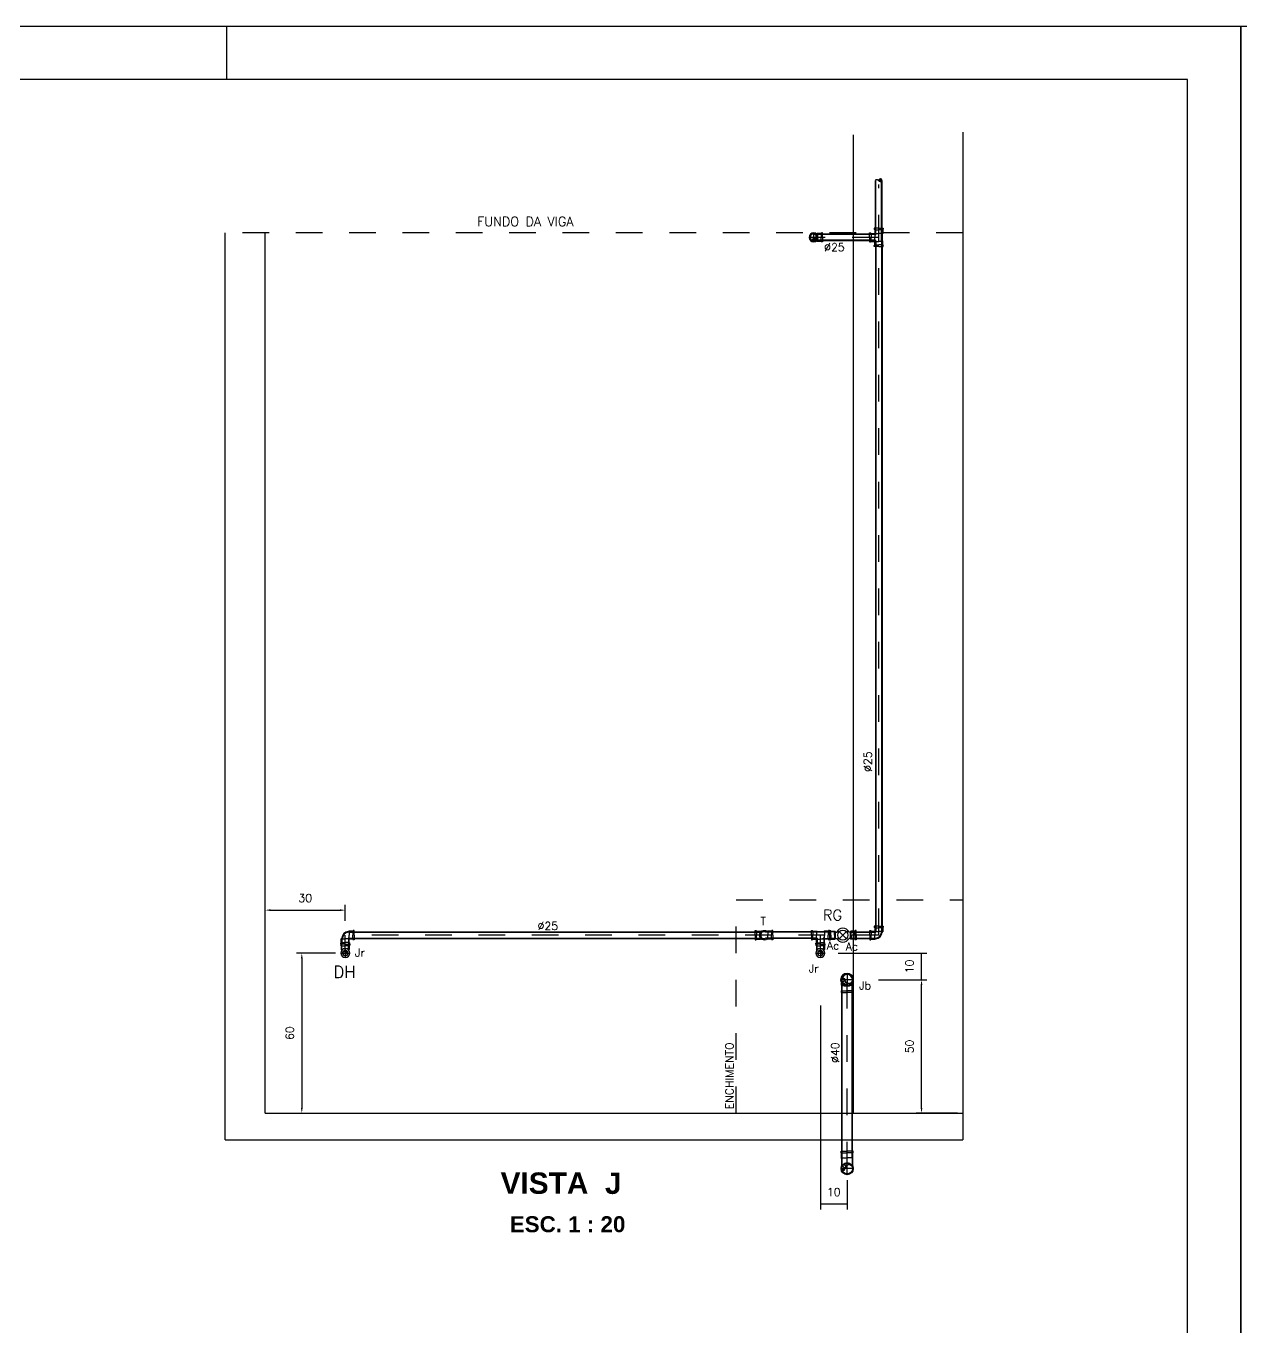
# Model space of a CAD drawing. Header units: millimetres. Extents: x -2485 to 3289, y -257 to 1952.
# Drawn here: x 45.307 to 49.86, y 22.147 to 27.02 of the extents above; entities that cross this region are included whole.
import ezdxf
from ezdxf.enums import TextEntityAlignment as Align

# ---------------------------------------------------------------- set-up
doc = ezdxf.new("R2010")
doc.units = ezdxf.units.MM
doc.header["$LTSCALE"] = 0.3
for name, pattern in [('CONTINUO', [0]), ('HID', [0.37, 0.07, -0.1, 0.03, -0.1, 0.07]), ('HIDDEN2', [0.1875, 0.125, -0.0625])]:
    doc.linetypes.add(name, pattern=pattern)
for name, color, linetype in [('AF', 4, 'Continuous'), ('PAREDE', 7, 'CONTINUO'), ('PILAR', 2, 'Continuous'), ('PROJEÇÃO', 11, 'HIDDEN2'), ('TEX', 11, 'Continuous'), ('TEXTO', 3, 'Continuous'), ('TUB', 1, 'Continuous'), ('VISTAS', 1, 'Continuous')]:
    doc.layers.add(name, color=color, linetype=linetype)
doc.styles.add('ROMAND', font='romand')
doc.styles.add('ROMANS', font='romans.shx', dxfattribs={"height": 0.03})
doc.styles.add('SANSSERIFBOLD', font='sasb____.pfb')
doc.dimstyles.new('20', dxfattribs={"dimtxt": 0.03, "dimasz": 0.02, "dimexe": 0.02, "dimexo": 0.02, "dimgap": 0.03, "dimtad": 1, "dimdec": 3, "dimlfac": 100, "dimdsep": 46, "dimtxsty": 'ROMANS', "dimcen": 0.02, "dimclrd": 11, "dimclre": 11, "dimclrt": 3, "dimadec": 0, "dimazin": 0, "dimtfac": 3.333333, "dimtdec": 3, "dimtix": 1, "dimtmove": 2, "dimatfit": 3, "dimfxl": 0, "dimtolj": 1, "dimarcsym": 0})

# ---------------------------------------------------------------- blocks, each defined once
blk = doc.blocks.new('j90e40cb-t')
at = {"layer": 'TUB', "color": 1, "linetype": 'Continuous'}
for p, q in [((-0.0227, 0), (0.0227, 0)), ((0, -0.0227), (0, 0.0227))]:
    blk.add_line(p, q, dxfattribs=at)
at = {"layer": 'TUB', "color": 7}
for p, q in [((-0.0057, 0.0111), (0.003, 0.0198)), ((0.0011, 0.0074), (0.0107, 0.0169)), ((0.0088, 0.0044), (0.0162, 0.0118)), ((0.0133, -0.0017), (0.0195, 0.0045)), ((0.0133, -0.0123), (0.0188, -0.0068))]:
    blk.add_line(p, q, dxfattribs=at)
at = {"layer": 'TUB', "color": 4}
for p, q in [((0.02, 0.0206), (0.0127, 0.0206)), ((0.02, 0.0194), (0.0145, 0.0194)), ((0.02, 0.0206), (0.0208, 0.0212)), ((0.022, 0.0194), (0.02, 0.0194)), ((0.0208, 0.0212), (0.041, 0.0212)), ((0.022, 0.02), (0.022, 0.0194)), ((0.022, 0.02), (0.048, 0.02)), ((0.041, 0.0212), (0.0418, 0.0224)), ((0.0418, 0.0224), (0.048, 0.0224)), ((0.02, -0.0206), (0.0127, -0.0206)), ((0.02, -0.0194), (0.0145, -0.0194)), ((0.022, -0.0194), (0.02, -0.0194)), ((0.02, -0.0206), (0.0208, -0.0212)), ((0.0208, -0.0212), (0.041, -0.0212)), ((0.022, -0.02), (0.022, -0.0194)), ((0.022, -0.02), (0.048, -0.02)), ((0.041, -0.0212), (0.0418, -0.0224)), ((0.0418, -0.0224), (0.048, -0.0224))]:
    blk.add_line(p, q, dxfattribs=at)
at = {"layer": 'TUB', "color": 3}
for p, q in [((0.022, 0.0194), (0.022, 0.0101)), ((0.041, 0.02), (0.041, 0)), ((0.041, -0.02), (0.041, 0)), ((0.048, 0.0224), (0.048, 0)), ((0.048, -0.0224), (0.048, 0)), ((0.022, -0.0194), (0.022, -0.0101))]:
    blk.add_line(p, q, dxfattribs=at)
at = {"layer": 'TUB', "color": 4}
for radius in [0.0242, 0.0227, 0.02]:
    blk.add_circle((0, 0), radius, dxfattribs=at)
for centre, radius, start, end in [((0, 0.0137), 0.0063, 90, 270), ((0, -0.0069), 0.0143, 311.815, 90.1096)]:
    blk.add_arc(centre, radius, start, end, dxfattribs=at)
blk = doc.blocks.new('jr25-20')
at = {"layer": 'AF', "color": 1}
for p, q in [((0.017, 0), (-0.017, 0)), ((0, -0.017), (0, 0.017))]:
    blk.add_line(p, q, dxfattribs=at)
at = {"layer": 'AF', "color": 7}
for p, q in [((-0.0028, 0.0057), (0, 0.0085)), ((0, 0.0085), (0.0014, 0.0099)), ((0.0006, 0.0039), (0.0051, 0.0085)), ((0.0042, 0.0025), (0.0078, 0.0061)), ((0.0064, -0.0004), (0.0072, 0.0004)), ((0.0072, 0.0004), (0.0094, 0.0026)), ((0.0066, -0.0053), (0.0098, -0.0021))]:
    blk.add_line(p, q, dxfattribs=at)
at = {"layer": 'AF', "color": 3}
for p, q in [((0.0114, 0.0133), (0.0132, 0.015)), ((0.0142, 0.0108), (0.0131, 0.0108)), ((0.0277, 0.015), (0.0132, 0.015)), ((0.0142, 0.0125), (0.0142, 0.0108)), ((0.0142, 0.0125), (0.0332, 0.0125)), ((0.0277, 0.015), (0.0297, 0.017)), ((0.0277, 0.0125), (0.0277, 0)), ((0.0277, -0.0125), (0.0277, 0)), ((0.0332, 0.017), (0.0297, 0.017)), ((0.0332, 0.0125), (0.0332, 0.017)), ((0.0332, 0), (0.0332, 0.0125)), ((0.0332, 0), (0.0332, -0.0125)), ((0.0114, -0.0133), (0.0106, -0.0133)), ((0.0114, -0.0133), (0.0132, -0.015)), ((0.0142, -0.0108), (0.0131, -0.0108)), ((0.0277, -0.015), (0.0132, -0.015)), ((0.0142, -0.0125), (0.0142, -0.0108)), ((0.0142, -0.0125), (0.0332, -0.0125)), ((0.0277, -0.015), (0.0297, -0.017)), ((0.0332, -0.017), (0.0297, -0.017)), ((0.0332, -0.0125), (0.0332, -0.017))]:
    blk.add_line(p, q, dxfattribs=at)
for radius in [0.017, 0.01]:
    blk.add_circle((0, 0), radius, dxfattribs=at)
at = {"layer": 'AF', "color": 7}
for centre, radius, start, end in [((0, 0.007), 0.00302, 90, 270), ((-0.0001, -0.0031), 0.00709, 294.0244, 88.8623)]:
    blk.add_arc(centre, radius, start, end, dxfattribs=at)
blk = doc.blocks.new('25AT')
at = {"layer": 'AF', "color": 1}
for p, q in [((0.017, 0), (-0.017, 0)), ((0, -0.017), (0, 0.017))]:
    blk.add_line(p, q, dxfattribs=at)
at = {"layer": 'AF', "color": 7}
for p, q in [((-0.0034, 0.0072), (0, 0.0106)), ((0, 0.0106), (0.0018, 0.0124)), ((0.0007, 0.0049), (0.0064, 0.0106)), ((0.0053, 0.0031), (0.0097, 0.0076)), ((0.008, -0.0005), (0.009, 0.0005)), ((0.009, 0.0005), (0.0117, 0.0032)), ((0.0083, -0.0066), (0.0122, -0.0026))]:
    blk.add_line(p, q, dxfattribs=at)
at = {"layer": 'AF', "color": 3}
for radius in [0.017, 0.0125]:
    blk.add_circle((0, 0), radius, dxfattribs=at)
at = {"layer": 'AF', "color": 7}
for centre, radius, start, end in [((0, 0.0087), 0.00378, 90, 270), ((-0.0002, -0.0039), 0.00887, 294.0244, 88.8623)]:
    blk.add_arc(centre, radius, start, end, dxfattribs=at)
blk = doc.blocks.new('J90A25T')
at = {"layer": 'AF', "color": 3}
for p, q in [((0.0114, 0.0133), (0.0106, 0.0133)), ((0.0114, 0.0133), (0.0132, 0.015)), ((0.0142, 0.0108), (0.0131, 0.0108)), ((0.0277, 0.015), (0.0132, 0.015)), ((0.0142, 0.0125), (0.0142, 0.0108)), ((0.0142, 0.0125), (0.0332, 0.0125)), ((0.0277, 0.015), (0.0297, 0.017)), ((0.0277, 0.0125), (0.0277, 0)), ((0.0277, -0.0125), (0.0277, 0)), ((0.0332, 0.017), (0.0297, 0.017)), ((0.0332, 0.0125), (0.0332, 0.017)), ((0.0332, 0), (0.0332, 0.0125)), ((0.0332, 0), (0.0332, -0.0125)), ((0.0114, -0.0133), (0.0106, -0.0133)), ((0.0114, -0.0133), (0.0132, -0.015)), ((0.0142, -0.0108), (0.0131, -0.0108)), ((0.0277, -0.015), (0.0132, -0.015)), ((0.0142, -0.0125), (0.0142, -0.0108)), ((0.0142, -0.0125), (0.0332, -0.0125)), ((0.0277, -0.015), (0.0297, -0.017)), ((0.0332, -0.017), (0.0297, -0.017)), ((0.0332, -0.0125), (0.0332, -0.017))]:
    blk.add_line(p, q, dxfattribs=at)
at = {"layer": 'AF'}
blk.add_blockref('25AT', (0, 0), dxfattribs=at)
blk = doc.blocks.new('t25')
at = {"layer": 'AF', "color": 3}
for p, q in [((-0.0125, 0.034), (-0.017, 0.034)), ((-0.017, 0.034), (-0.017, 0.0305)), ((-0.015, 0.0285), (-0.017, 0.0305)), ((-0.015, 0.0285), (-0.015, 0.014)), ((-0.0133, 0.0122), (-0.015, 0.014)), ((-0.0133, -0.0122), (-0.0133, 0.0122)), ((-0.0125, 0.015), (-0.0125, 0.034)), ((0, 0.034), (-0.0125, 0.034)), ((-0.0125, 0.0285), (0, 0.0285)), ((-0.0125, 0.015), (0, 0.015)), ((-0.0125, 0.015), (-0.0108, 0.015)), ((-0.0108, 0.015), (-0.0108, -0.015)), ((0, 0.034), (0.0125, 0.034)), ((0.0125, 0.0285), (0, 0.0285)), ((0.0125, 0.015), (0, 0.015)), ((0.0108, 0.015), (0.0108, 0.0108)), ((0.015, 0.0108), (0.0108, 0.0108)), ((0.0125, 0.034), (0.017, 0.034)), ((0.0125, 0.015), (0.0125, 0.034)), ((0.015, 0.0285), (0.017, 0.0305)), ((0.015, 0.0285), (0.015, 0.015)), ((0.0285, 0.015), (0.015, 0.015)), ((0.015, 0.0125), (0.034, 0.0125)), ((0.015, 0.0125), (0.015, 0)), ((0.017, 0.034), (0.017, 0.0305)), ((0.0285, 0.015), (0.0305, 0.017)), ((0.0285, 0.0125), (0.0285, 0)), ((0.034, 0.017), (0.0305, 0.017)), ((0.034, 0.0125), (0.034, 0.017)), ((0.034, 0), (0.034, 0.0125)), ((-0.015, -0.0285), (-0.017, -0.0305)), ((-0.017, -0.034), (-0.017, -0.0305)), ((-0.0125, -0.034), (-0.017, -0.034)), ((-0.0133, -0.0122), (-0.015, -0.014)), ((-0.015, -0.0285), (-0.015, -0.014)), ((-0.0125, -0.015), (-0.0108, -0.015)), ((-0.0125, -0.015), (0, -0.015)), ((-0.0125, -0.015), (-0.0125, -0.034)), ((-0.0125, -0.0285), (0, -0.0285)), ((0, -0.034), (-0.0125, -0.034)), ((0.0125, -0.015), (0, -0.015)), ((0.0125, -0.0285), (0, -0.0285)), ((0, -0.034), (0.0125, -0.034)), ((0.0108, -0.015), (0.0108, -0.0108)), ((0.015, -0.0108), (0.0108, -0.0108)), ((0.0125, -0.015), (0.0125, -0.034)), ((0.0125, -0.034), (0.017, -0.034)), ((0.015, -0.0125), (0.015, 0)), ((0.015, -0.0125), (0.034, -0.0125)), ((0.0285, -0.015), (0.015, -0.015)), ((0.015, -0.0285), (0.015, -0.015)), ((0.015, -0.0285), (0.017, -0.0305)), ((0.017, -0.034), (0.017, -0.0305)), ((0.0285, -0.0125), (0.0285, 0)), ((0.0285, -0.015), (0.0305, -0.017)), ((0.034, -0.017), (0.0305, -0.017)), ((0.034, 0), (0.034, -0.0125)), ((0.034, -0.0125), (0.034, -0.017))]:
    blk.add_line(p, q, dxfattribs=at)
blk = doc.blocks.new('ADC25')
at = {"layer": 'AF', "color": 3}
for p, q in [((0.0011, 0.015), (0, 0.0139)), ((0, 0.0139), (0, 0)), ((0.0022, 0.0125), (0, 0.0104)), ((0, -0.0139), (0, 0)), ((0.0156, 0.015), (0.0011, 0.015)), ((0.0022, 0.0125), (0.0212, 0.0125)), ((0.0022, 0), (0.0022, 0.0125)), ((0.0156, 0.015), (0.0177, 0.017)), ((0.0156, 0), (0.0156, 0.0125)), ((0.0212, 0.017), (0.0177, 0.017)), ((0.0212, 0.0125), (0.0212, 0.017)), ((0.0212, 0), (0.0212, 0.0125)), ((0.0212, 0), (0.0212, -0.0125)), ((0.0022, -0.0125), (0, -0.0103)), ((0.0011, -0.015), (0, -0.0139)), ((0.0156, -0.015), (0.0011, -0.015)), ((0.0022, 0), (0.0022, -0.0125)), ((0.0022, -0.0125), (0.0212, -0.0125)), ((0.0156, 0), (0.0156, -0.0125)), ((0.0156, -0.015), (0.0177, -0.017)), ((0.0212, -0.017), (0.0177, -0.017)), ((0.0212, -0.0125), (0.0212, -0.017))]:
    blk.add_line(p, q, dxfattribs=at)
blk = doc.blocks.new('RG-25')
at = {"layer": 'AF', "color": 4}
for p, q in [((-0.0288, 0.0109), (-0.0277, 0.0109)), ((-0.0288, 0), (-0.0288, 0.0109)), ((-0.0288, 0), (-0.0288, -0.0109)), ((-0.0277, 0.0119), (-0.0277, 0.0109)), ((-0.0277, 0.0119), (-0.0231, 0.0119)), ((0.0136, -0.0136), (-0.0136, 0.0136)), ((-0.0136, -0.0136), (0.0136, 0.0136)), ((0.0277, 0.0119), (0.0231, 0.0119)), ((0.0277, 0.0119), (0.0277, 0.0109)), ((0.0289, 0.0109), (0.0277, 0.0109)), ((0.0289, 0), (0.0289, 0.0109)), ((0.0289, 0), (0.0289, -0.0109)), ((-0.0288, -0.0109), (-0.0277, -0.0109)), ((-0.0277, -0.0119), (-0.0277, -0.0109)), ((-0.0277, -0.0119), (-0.0231, -0.0119)), ((0.0277, -0.0119), (0.0231, -0.0119)), ((0.0289, -0.0109), (0.0277, -0.0109)), ((0.0277, -0.0119), (0.0277, -0.0109))]:
    blk.add_line(p, q, dxfattribs=at)
blk.add_circle((0, 0), 0.0192, dxfattribs=at)
for start, end in [(90, 152.7761), (27.2239, 90), (207.2239, 270), (270, 332.7761)]:
    blk.add_arc((0, 0), 0.026, start, end, dxfattribs=at)
blk = doc.blocks.new('j90a25')
at = {"layer": 'AF', "color": 3}
for p, q in [((0.0114, 0.0133), (0.0132, 0.015)), ((0.0142, 0.0108), (0.0125, 0.0108)), ((0.0277, 0.015), (0.0132, 0.015)), ((0.0142, 0.0125), (0.0332, 0.0125)), ((0.0142, 0.0125), (0.0142, 0.0108)), ((0.0142, 0.0108), (0.0142, 0)), ((0.0142, -0.0108), (0.0142, 0)), ((0.0277, 0.015), (0.0297, 0.017)), ((0.0277, 0.0125), (0.0277, 0)), ((0.0277, -0.0125), (0.0277, 0)), ((0.0332, 0.017), (0.0297, 0.017)), ((0.0332, 0.0125), (0.0332, 0.017)), ((0.0332, 0), (0.0332, 0.0125)), ((0.0332, 0), (0.0332, -0.0125)), ((-0.015, -0.0277), (-0.017, -0.0297)), ((-0.017, -0.0332), (-0.017, -0.0297)), ((-0.0125, -0.0332), (-0.017, -0.0332)), ((-0.0133, -0.0114), (-0.015, -0.0132)), ((-0.015, -0.0277), (-0.015, -0.0132)), ((-0.0125, -0.0142), (-0.0125, -0.0332)), ((-0.0125, -0.0142), (-0.0108, -0.0142)), ((-0.0125, -0.0277), (0, -0.0277)), ((0, -0.0332), (-0.0125, -0.0332)), ((-0.0108, -0.0142), (-0.0108, -0.0125)), ((-0.0108, -0.0142), (0, -0.0142)), ((0.0108, -0.0142), (0, -0.0142)), ((0.0125, -0.0277), (0, -0.0277)), ((0, -0.0332), (0.0125, -0.0332)), ((0.0142, -0.0108), (0.0108, -0.0108)), ((0.0108, -0.0142), (0.0108, -0.0108)), ((0.0125, -0.0142), (0.0108, -0.0142)), ((0.0125, -0.0142), (0.0125, -0.0332)), ((0.0125, -0.0332), (0.017, -0.0332)), ((0.0142, -0.0125), (0.0142, -0.0108)), ((0.0142, -0.0125), (0.0332, -0.0125)), ((0.0277, -0.015), (0.015, -0.015)), ((0.015, -0.0277), (0.015, -0.015)), ((0.015, -0.0277), (0.017, -0.0297)), ((0.017, -0.0332), (0.017, -0.0297)), ((0.0277, -0.015), (0.0297, -0.017)), ((0.0332, -0.017), (0.0297, -0.017)), ((0.0332, -0.0125), (0.0332, -0.017))]:
    blk.add_line(p, q, dxfattribs=at)
at = {"layer": 'AF', "color": 3, "const_width": 0.0005}
blk.add_lwpolyline([(0.0332, 0.017), (0.0332, 0.017), (0.0332, 0.017), (0.0332, 0.017)], dxfattribs=at)
blk.add_lwpolyline([(0.0332, 0.017), (0.0332, 0.017), (0.0332, 0.017), (0.0332, 0.017)], dxfattribs=at)
at = {"layer": 'AF', "color": 3}
for radius, start, end in [(0.0258, 92.3359, 177.6641), (0.0233, 90, 180)]:
    blk.add_arc((0.0125, -0.0125), radius, start, end, dxfattribs=at)
blk = doc.blocks.new('PEÇA')
at = {"layer": 'TEX', "color": 9, "style": 'ROMAND'}
blk.add_attdef('LV', (-0.0275, -0.0182), '', height=0.045, dxfattribs=at)
blk = doc.blocks.new('J90A25C')
at = {"layer": 'AF', "color": 3}
for p, q in [((0.0142, 0.0108), (0.0063, 0.0108)), ((0.0114, 0.0133), (0.0106, 0.0133)), ((0.0114, 0.0133), (0.0132, 0.015)), ((0.0277, 0.015), (0.0132, 0.015)), ((0.0142, 0.0125), (0.0332, 0.0125)), ((0.0142, 0.0125), (0.0142, 0)), ((0.0142, -0.0125), (0.0142, 0)), ((0.0277, 0.015), (0.0297, 0.017)), ((0.0277, 0.0125), (0.0277, 0)), ((0.0277, -0.0125), (0.0277, 0)), ((0.0332, 0.017), (0.0297, 0.017)), ((0.0332, 0), (0.0332, 0.017)), ((0.0332, 0), (0.0332, -0.017)), ((0.0142, -0.0108), (0.0063, -0.0108)), ((0.0114, -0.0133), (0.0106, -0.0133)), ((0.0114, -0.0133), (0.0132, -0.015)), ((0.0277, -0.015), (0.0132, -0.015)), ((0.0142, -0.0125), (0.0332, -0.0125)), ((0.0277, -0.015), (0.0297, -0.017)), ((0.0332, -0.017), (0.0297, -0.017))]:
    blk.add_line(p, q, dxfattribs=at)
blk.add_lwpolyline([(0.0332, 0.017), (0.0332, 0.017), (0.0332, 0.017), (0.0332, 0.017)], dxfattribs=at)
blk.add_lwpolyline([(0.0332, 0.017), (0.0332, 0.017), (0.0332, 0.017), (0.0332, 0.017)], dxfattribs=at)
for radius, start, end in [(0.017, 51.3607, 180), (0.017, 180, 308.6393), (0.0125, 59.7687, 180), (0.0125, 180, 300.2313)]:
    blk.add_arc((0, 0), radius, start, end, dxfattribs=at)
blk = doc.blocks.new('BA25')
at = {"layer": 'AF', "color": 7}
for p, q in [((-0.0038, -0.0051), (0.0017, 0.0004)), ((-0.0006, 0.0002), (-0.0011, -0.0004)), ((-0.0002, 0.0007), (-0.0006, 0.0002)), ((0.0002, 0.0011), (-0.0002, 0.0007)), ((0.0006, 0.0016), (0.0002, 0.0011)), ((0.0003, 0.0125), (0.0014, 0.0113)), ((0.0021, 0), (0.0005, 0.0015)), ((0.001, 0.0021), (0.0006, 0.0016)), ((0.0014, 0.0025), (0.001, 0.0021)), ((0.0014, 0.0113), (0.0022, 0.0103)), ((0.0017, 0.0029), (0.0014, 0.0025)), ((0.002, 0.0033), (0.0017, 0.0029)), ((0.0022, 0.0038), (0.002, 0.0033)), ((0.0033, -0.0014), (0.0021, 0)), ((0.0022, 0.0103), (0.0028, 0.0093)), ((0.0025, 0.0042), (0.0022, 0.0038)), ((0.0027, 0.0047), (0.0025, 0.0042)), ((0.0029, 0.0052), (0.0027, 0.0047)), ((0.0028, 0.0093), (0.0031, 0.0084)), ((0.0031, 0.0057), (0.0029, 0.0052)), ((0.0031, 0.0084), (0.0033, 0.0077)), ((0.0032, 0.0063), (0.0031, 0.0057)), ((0.0033, 0.0069), (0.0032, 0.0063)), ((0.0033, 0.0077), (0.0033, 0.0069)), ((-0.004, -0.0066), (-0.0041, -0.0072)), ((-0.0041, -0.0072), (-0.004, -0.0078)), ((-0.004, -0.0079), (0.0029, -0.001)), ((-0.0039, -0.0055), (-0.004, -0.0061)), ((-0.004, -0.0061), (-0.004, -0.0066)), ((-0.004, -0.0078), (-0.004, -0.0083)), ((-0.004, -0.0083), (-0.0039, -0.0089)), ((-0.0037, -0.005), (-0.0039, -0.0055)), ((-0.0039, -0.0089), (-0.0037, -0.0094)), ((-0.0036, -0.0045), (-0.0037, -0.005)), ((-0.0037, -0.0094), (-0.0035, -0.0099)), ((-0.0034, -0.004), (-0.0036, -0.0045)), ((-0.0035, -0.0099), (-0.0032, -0.0104)), ((-0.0034, -0.01), (0.004, -0.0025)), ((-0.0031, -0.0034), (-0.0034, -0.004)), ((-0.0032, -0.0104), (-0.0029, -0.0108)), ((-0.0029, -0.0029), (-0.0031, -0.0034)), ((-0.0026, -0.0024), (-0.0029, -0.0029)), ((-0.0029, -0.0108), (-0.0025, -0.0112)), ((-0.0022, -0.0019), (-0.0026, -0.0024)), ((-0.0025, -0.0112), (-0.0021, -0.0116)), ((-0.0023, -0.0114), (0.0048, -0.0044)), ((-0.0019, -0.0014), (-0.0022, -0.0019)), ((-0.0021, -0.0116), (-0.0017, -0.0119)), ((-0.0015, -0.0009), (-0.0019, -0.0014)), ((-0.0017, -0.0119), (-0.0012, -0.0121)), ((-0.0011, -0.0004), (-0.0015, -0.0009)), ((-0.0012, -0.0121), (-0.0007, -0.0123)), ((-0.0007, -0.0123), (-0.0002, -0.0124)), ((-0.0006, -0.0123), (0.0051, -0.0067)), ((-0.0002, -0.0124), (0.0003, -0.0125)), ((0.0003, -0.0125), (0.0007, -0.0125)), ((0.0007, -0.0125), (0.0012, -0.0124)), ((0.0012, -0.0124), (0.0016, -0.0123)), ((0.0016, -0.0123), (0.002, -0.0121)), ((0.002, -0.0121), (0.0024, -0.0119)), ((0.0024, -0.0119), (0.0028, -0.0117)), ((0.0028, -0.0117), (0.0032, -0.0114)), ((0.0032, -0.0114), (0.0035, -0.0111)), ((0.0041, -0.0027), (0.0033, -0.0014)), ((0.0035, -0.0111), (0.0037, -0.0108)), ((0.0037, -0.0108), (0.004, -0.0105)), ((0.004, -0.0105), (0.0042, -0.0102)), ((0.0047, -0.0039), (0.0041, -0.0027)), ((0.0042, -0.0102), (0.0044, -0.0098)), ((0.0044, -0.0098), (0.0046, -0.0093)), ((0.0046, -0.0093), (0.0048, -0.0088)), ((0.005, -0.0049), (0.0047, -0.0039)), ((0.0048, -0.0088), (0.0049, -0.0082)), ((0.0049, -0.0082), (0.005, -0.0075)), ((0.0051, -0.0059), (0.005, -0.0049)), ((0.005, -0.0075), (0.0051, -0.0068)), ((0.0051, -0.0068), (0.0051, -0.0059))]:
    blk.add_line(p, q, dxfattribs=at)
blk = doc.blocks.new('25')
at = {"layer": 'TEX', "color": 9, "style": 'ROMANS'}
blk.add_text('%%c25', height=0.03, dxfattribs=at).set_placement((0, 0))
blk = doc.blocks.new('*D220')
at = {"layer": 'TEX', "color": 11, "lineweight": -2}
for p, q in [((48.5015, 23.4444), (48.6827, 23.4444)), ((48.6627, 22.9644), (48.6627, 23.4244)), ((48.7977, 22.9444), (48.6427, 22.9444))]:
    blk.add_line(p, q, dxfattribs=at)
at = {"layer": 'TEX', "color": 11}
for points in [[(48.6594, 23.4244), (48.6661, 23.4244), (48.6627, 23.4444)], [(48.6594, 22.9644), (48.6661, 22.9644), (48.6627, 22.9444)]]:
    blk.add_solid(points, dxfattribs=at)
at = {"layer": 'TEX', "color": 3, "insert": (48.6177, 23.1944), "char_height": 0.03, "attachment_point": 5, "rotation": 90, "style": 'ROMANS'}
blk.add_mtext('\\A1;50', dxfattribs=at)
blk = doc.blocks.new('*D206')
at = {"layer": 'TEX', "color": 11, "lineweight": -2}
for p, q in [((48.3501, 23.5444), (48.6827, 23.5444)), ((48.6627, 23.4444), (48.6627, 23.5444))]:
    blk.add_line(p, q, dxfattribs=at)
at = {"layer": 'TEX', "color": 3, "insert": (48.6177, 23.4944), "char_height": 0.03, "attachment_point": 5, "rotation": 90, "style": 'ROMANS'}
blk.add_mtext('\\A1;10', dxfattribs=at)
blk = doc.blocks.new('VI')
at = {"layer": 'TEX', "color": 9, "linetype": 'Continuous', "style": 'SANSSERIFBOLD'}
blk.add_text('VISTA', height=0.08, dxfattribs=at).set_placement((-0.0701, 0.0285), align=Align.CENTER)
at = {"layer": 'TEX', "color": 3, "linetype": 'Continuous', "style": 'SANSSERIFBOLD'}
blk.add_text('ESC. 1 : 20', height=0.06, dxfattribs=at).set_placement((0.0164, -0.1155), align=Align.CENTER)
at = {"layer": 'TEXTO', "color": 9, "style": 'SANSSERIFBOLD'}
blk.add_attdef('A', (0.1564, 0.0282), '', height=0.08, dxfattribs=at)
blk = doc.blocks.new('*D221')
at = {"layer": 'TEX', "color": 11, "lineweight": -2}
for p, q in [((48.2839, 23.3475), (48.2839, 22.5835)), ((48.3839, 22.6938), (48.3839, 22.5835)), ((48.3839, 22.6035), (48.2839, 22.6035))]:
    blk.add_line(p, q, dxfattribs=at)
at = {"layer": 'TEX', "color": 3, "insert": (48.3339, 22.6485), "char_height": 0.03, "attachment_point": 5, "style": 'ROMANS'}
blk.add_mtext('\\A1;10', dxfattribs=at)
blk = doc.blocks.new('*D207')
at = {"layer": 'TEX', "color": 11, "lineweight": -2}
for p, q in [((46.2034, 22.9644), (46.2034, 23.7255)), ((46.2234, 23.7055), (46.4834, 23.7055)), ((46.5034, 23.666), (46.5034, 23.7255))]:
    blk.add_line(p, q, dxfattribs=at)
at = {"layer": 'TEX', "color": 11}
for points in [[(46.2234, 23.7088), (46.2234, 23.7021), (46.2034, 23.7055)], [(46.4834, 23.7088), (46.4834, 23.7021), (46.5034, 23.7055)]]:
    blk.add_solid(points, dxfattribs=at)
at = {"layer": 'TEX', "color": 3, "insert": (46.3534, 23.7505), "char_height": 0.03, "attachment_point": 5, "style": 'ROMANS'}
blk.add_mtext('\\A1;30', dxfattribs=at)
blk = doc.blocks.new('*D222')
at = {"layer": 'TEX', "color": 11, "lineweight": -2}
for p, q in [((46.4664, 23.5444), (46.3203, 23.5444)), ((46.3403, 23.5244), (46.3403, 22.9644)), ((46.2234, 22.9444), (46.3603, 22.9444))]:
    blk.add_line(p, q, dxfattribs=at)
at = {"layer": 'TEX', "color": 11}
for points in [[(46.337, 23.5244), (46.3437, 23.5244), (46.3403, 23.5444)], [(46.337, 22.9644), (46.3437, 22.9644), (46.3403, 22.9444)]]:
    blk.add_solid(points, dxfattribs=at)
at = {"layer": 'TEX', "color": 3, "insert": (46.2953, 23.2444), "char_height": 0.03, "attachment_point": 5, "rotation": 90, "style": 'ROMANS'}
blk.add_mtext('\\A1;60', dxfattribs=at)

msp = doc.modelspace()

# ---------------------------------------------------------------- linework, layer by layer
at = {"color": 4, "linetype": 'Continuous'}
for p, q in [((33.24, 27.019655), (49.86, 27.019655)), ((49.86, 15.339655), (49.86, 27.019655)), ((49.86, 27.019655), (66.48, 27.019655)), ((49.86, 27.019655), (49.86, 15.339655))]:
    msp.add_line(p, q, dxfattribs=at)
at = {"color": 5, "linetype": 'Continuous'}
msp.add_line((46.06, 26.819655), (46.06, 27.019655), dxfattribs=at)
at = {"color": 12, "linetype": 'Continuous'}
for p, q in [((49.66, 26.819655), (33.74, 26.819655)), ((49.66, 15.539655), (49.66, 26.819655))]:
    msp.add_line(p, q, dxfattribs=at)
at = {"layer": 'AF', "color": 3}
for p, q in [((48.489731, 26.242419), (48.489731, 26.441081)), ((48.491431, 26.242419), (48.491431, 26.441081)), ((48.513031, 26.242419), (48.513031, 26.441081)), ((48.514731, 26.242419), (48.514731, 26.441081)), ((48.487231, 26.239919), (48.272629, 26.239919)), ((48.487231, 26.238219), (48.272629, 26.238219)), ((48.487231, 26.216619), (48.272629, 26.216619)), ((48.487231, 26.214919), (48.272629, 26.214919)), ((48.489731, 26.212419), (48.489731, 23.625819)), ((48.491431, 26.212419), (48.491431, 23.625819)), ((48.513031, 26.212419), (48.513031, 23.625819)), ((48.514731, 26.212419), (48.514731, 23.625819)), ((46.517629, 23.624119), (48.058077, 23.624119)), ((46.517629, 23.622419), (48.058077, 23.622419)), ((46.517629, 23.600819), (48.058077, 23.600819)), ((46.517629, 23.599119), (48.058077, 23.599119)), ((48.039077, 23.628619), (48.042577, 23.628619)), ((48.039077, 23.624119), (48.039077, 23.628619)), ((48.058077, 23.624119), (48.039077, 23.624119)), ((48.039077, 23.611619), (48.039077, 23.624119)), ((48.039077, 23.611619), (48.039077, 23.599119)), ((48.039077, 23.599119), (48.039077, 23.594619)), ((48.058077, 23.599119), (48.039077, 23.599119)), ((48.039077, 23.594619), (48.042577, 23.594619)), ((48.044577, 23.626619), (48.042577, 23.628619)), ((48.044577, 23.596619), (48.042577, 23.594619)), ((48.044577, 23.626619), (48.059107, 23.626619)), ((48.044577, 23.624119), (48.044577, 23.611619)), ((48.044577, 23.599119), (48.044577, 23.611619)), ((48.044577, 23.596619), (48.059107, 23.596619)), ((48.058077, 23.624119), (48.058077, 23.622419)), ((48.058077, 23.622419), (48.059148, 23.622419)), ((48.058077, 23.599119), (48.058077, 23.600819)), ((48.058077, 23.600819), (48.059148, 23.600819)), ((48.060829, 23.624897), (48.059107, 23.626619)), ((48.060829, 23.59834), (48.059107, 23.596619)), ((48.060829, 23.624897), (48.061662, 23.624897)), ((48.060829, 23.59834), (48.061662, 23.59834)), ((48.268897, 23.624119), (48.086477, 23.624119)), ((48.268897, 23.622419), (48.086477, 23.622419)), ((48.268897, 23.600819), (48.086477, 23.600819)), ((48.268897, 23.599119), (48.086477, 23.599119)), ((48.398897, 23.624119), (48.488031, 23.624119)), ((48.398897, 23.622419), (48.488031, 23.622419)), ((48.398897, 23.600819), (48.488031, 23.600819)), ((48.398897, 23.599119), (48.488031, 23.599119))]:
    msp.add_line(p, q, dxfattribs=at)
at = {"layer": 'AF', "color": 1, "linetype": 'HID'}
for p, q in [((48.502231, 23.611619), (48.502231, 26.425155)), ((48.502231, 26.227419), (48.258429, 26.227419)), ((48.502231, 23.611619), (46.503429, 23.611619)), ((48.283897, 23.544419), (48.283897, 23.611619))]:
    msp.add_line(p, q, dxfattribs=at)
at = {"layer": 'PAREDE'}
for p, q in [((46.053429, 22.844419), (46.053429, 26.244419)), ((46.203429, 22.944419), (46.203429, 26.244419)), ((46.203429, 22.944419), (48.817693, 22.944419)), ((46.053429, 22.844419), (48.817693, 22.844419))]:
    msp.add_line(p, q, dxfattribs=at)
at = {"layer": 'PILAR'}
for p, q in [((48.408429, 22.944419), (48.408429, 26.612128)), ((48.817693, 26.621598), (48.817693, 22.844419))]:
    msp.add_line(p, q, dxfattribs=at)
at = {"layer": 'PROJEÇÃO'}
for p, q in [((48.817693, 26.244419), (46.053429, 26.244419)), ((47.968429, 23.744419), (48.817693, 23.744419)), ((47.968429, 22.944419), (47.968429, 23.744419))]:
    msp.add_line(p, q, dxfattribs=at)
at = {"layer": 'TUB', "color": 1, "linetype": 'HID'}
msp.add_line((48.383897, 22.736456), (48.383897, 23.444419), dxfattribs=at)
at = {"layer": 'TUB', "color": 4}
for p, q in [((48.363897, 22.776456), (48.363897, 23.420193)), ((48.365097, 22.776456), (48.365097, 23.420193)), ((48.402697, 22.776456), (48.402697, 23.420193)), ((48.403897, 22.776456), (48.403897, 23.420193)), ((48.361497, 22.796261), (48.361497, 22.802456)), ((48.362697, 22.795456), (48.361497, 22.796261)), ((48.362697, 22.775256), (48.362697, 22.795456)), ((48.363297, 22.774456), (48.362697, 22.775256)), ((48.363297, 22.774456), (48.363297, 22.745992)), ((48.363897, 22.776456), (48.363897, 22.802456)), ((48.363897, 22.776456), (48.364497, 22.776456)), ((48.364497, 22.776456), (48.364497, 22.774456)), ((48.364497, 22.774456), (48.364497, 22.748243)), ((48.403897, 22.776456), (48.403297, 22.776456)), ((48.403297, 22.776456), (48.403297, 22.774456)), ((48.403297, 22.774456), (48.403297, 22.748243)), ((48.403897, 22.776456), (48.403897, 22.802456)), ((48.404497, 22.774456), (48.405097, 22.775256)), ((48.404497, 22.774456), (48.404497, 22.745992)), ((48.405097, 22.795456), (48.406297, 22.796261)), ((48.405097, 22.775256), (48.405097, 22.795456)), ((48.406297, 22.796261), (48.406297, 22.802456))]:
    msp.add_line(p, q, dxfattribs=at)
at = {"layer": 'TUB', "color": 3}
for p, q in [((48.361497, 22.802456), (48.383897, 22.802456)), ((48.363897, 22.795456), (48.383897, 22.795456)), ((48.364497, 22.776456), (48.383897, 22.776456)), ((48.406297, 22.802456), (48.383897, 22.802456)), ((48.403897, 22.795456), (48.383897, 22.795456)), ((48.403297, 22.776456), (48.383897, 22.776456))]:
    msp.add_line(p, q, dxfattribs=at)
at = {"layer": 'TUB', "color": 1, "linetype": 'Continuous'}
for p, q in [((48.383897, 22.713756), (48.383897, 22.759156)), ((48.406597, 22.736456), (48.361197, 22.736456))]:
    msp.add_line(p, q, dxfattribs=at)
at = {"layer": 'TUB', "color": 7}
for p, q in [((48.372804, 22.730726), (48.364116, 22.739414)), ((48.376534, 22.737603), (48.366992, 22.747145)), ((48.379492, 22.745252), (48.372121, 22.752622)), ((48.385554, 22.749796), (48.379404, 22.755945)), ((48.396242, 22.749714), (48.390689, 22.755268))]:
    msp.add_line(p, q, dxfattribs=at)
at = {"layer": 'TUB', "color": 4}
for radius in [0.0227, 0.02]:
    msp.add_circle((48.383897, 22.736456), radius, dxfattribs=at)
for centre, radius, start, end in [((48.370193, 22.736456), 0.006297, 180, 0), ((48.390797, 22.736484), 0.014307, 41.815027, 180.109574)]:
    msp.add_arc(centre, radius, start, end, dxfattribs=at)
at = {"layer": 'VISTAS'}
msp.add_line((46.503429, 23.544419), (46.503429, 23.611619), dxfattribs=at)

# ---------------------------------------------------------------- block references
msp.add_blockref('RG-25', (48.367897, 23.611619))
at = {"xscale": -1, "rotation": 90}
msp.add_blockref('j90e40cb-t', (48.383897, 23.444419), dxfattribs=at)
at = {"layer": 'AF'}
for name, p, rotation in [('BA25', (48.502231, 26.441081), 90), ('ADC25', (48.339047, 23.611619), 180)]:
    msp.add_blockref(name, p, dxfattribs=dict(at, rotation=rotation))
msp.add_blockref('ADC25', (48.396747, 23.611619), dxfattribs=at)
at = {"layer": 'TEX'}
for p in [(48.297749, 26.175345), (47.223766, 23.631158)]:
    msp.add_blockref('25', p, dxfattribs=at)
at = {"layer": 'TEX', "rotation": 90}
msp.add_blockref('25', (48.476284, 24.223458), dxfattribs=at)
at = {"layer": 'TEX'}
msp.add_blockref('VI', (47.319974, 22.613696), dxfattribs=at).add_auto_attribs({'A': 'J'})
at = {"layer": 'TUB', "xscale": -1, "rotation": 270}
for p in [(46.503429, 23.544419), (48.283897, 23.544419)]:
    msp.add_blockref('jr25-20', p, dxfattribs=at)
at = {"layer": 'VISTAS', "xscale": -1, "rotation": 180}
msp.add_blockref('J90A25T', (48.258429, 26.227419), dxfattribs=at)
at = {"layer": 'VISTAS'}
for name, p, rotation in [('t25', (48.502231, 26.227419), 180), ('j90a25', (48.502231, 23.611619), 180), ('t25', (48.283897, 23.611619), 270)]:
    msp.add_blockref(name, p, dxfattribs=dict(at, rotation=rotation))
for name, p in [('j90a25', (46.503429, 23.611619)), ('J90A25C', (48.072277, 23.611619))]:
    msp.add_blockref(name, p, dxfattribs=at)
msp.add_blockref('PEÇA', (46.485914, 23.469684), dxfattribs=at).add_auto_attribs({'LV': 'DH'})

# ---------------------------------------------------------------- texts
at = {"layer": 'TEX', "color": 9}
for s, height, style, p in [('RG', 0.04, 'ROMAND', (48.293154, 23.667243)), ('T', 0.03, 'ROMANS', (48.059334, 23.649404)), ('Ac', 0.03, 'ROMANS', (48.308183, 23.557817)), ('Jr', 0.03, 'ROMANS', (46.53937, 23.531579)), ('Ac', 0.03, 'ROMANS', (48.378541, 23.554463)), ('Jr', 0.03, 'ROMANS', (48.240204, 23.472121)), ('Jb', 0.03, 'ROMANS', (48.428883, 23.408252))]:
    msp.add_text(s, height=height, dxfattribs=dict(at, style=style)).set_placement(p)
at = {"layer": 'TEX', "color": 9, "style": 'ROMANS'}
for s, p in [('ENCHIMENTO', (47.957783, 22.959053)), ('%%c40', (48.353905, 23.132946))]:
    msp.add_text(s, height=0.03, rotation=90, dxfattribs=at).set_placement(p)
at = {"layer": 'TEXTO', "style": 'ROMANS'}
msp.add_text('FUNDO DA VIGA', height=0.035, dxfattribs=at).set_placement((46.997161, 26.269288))

# ---------------------------------------------------------------- dimensions: what is measured, and where the dimension line sits
at = {"layer": 'TEX'}
for base, p1, p2, picture, middle in [((46.503429, 23.705462), (46.203429, 22.944419), (46.503429, 23.646041), '*D207', (46.353429, 23.750462)), ((48.283897, 22.603517), (48.383897, 22.713756), (48.283897, 23.367471), '*D221', (48.333897, 22.648517))]:
    dim = msp.add_linear_dim(base=base, p1=p1, p2=p2, dimstyle='20', dxfattribs=at)
    dim.commit()
    dim.dimension.update_dxf_attribs({"geometry": picture, "text_midpoint": middle})
for base, p1, p2, picture, middle in [((46.34034, 22.944419), (46.486429, 23.544419), (46.203429, 22.944419), '*D222', (46.29534, 23.244419)), ((48.66274, 23.544419), (48.66274, 23.444419), (48.330083, 23.544419), '*D206', (48.61774, 23.494419)), ((48.66274, 23.444419), (48.817693, 22.944419), (48.481537, 23.444419), '*D220', (48.61774, 23.194419))]:
    dim = msp.add_linear_dim(base=base, p1=p1, p2=p2, angle=90, dimstyle='20', dxfattribs=at)
    dim.commit()
    dim.dimension.update_dxf_attribs({"geometry": picture, "text_midpoint": middle})

doc.saveas('drawing.dxf')
